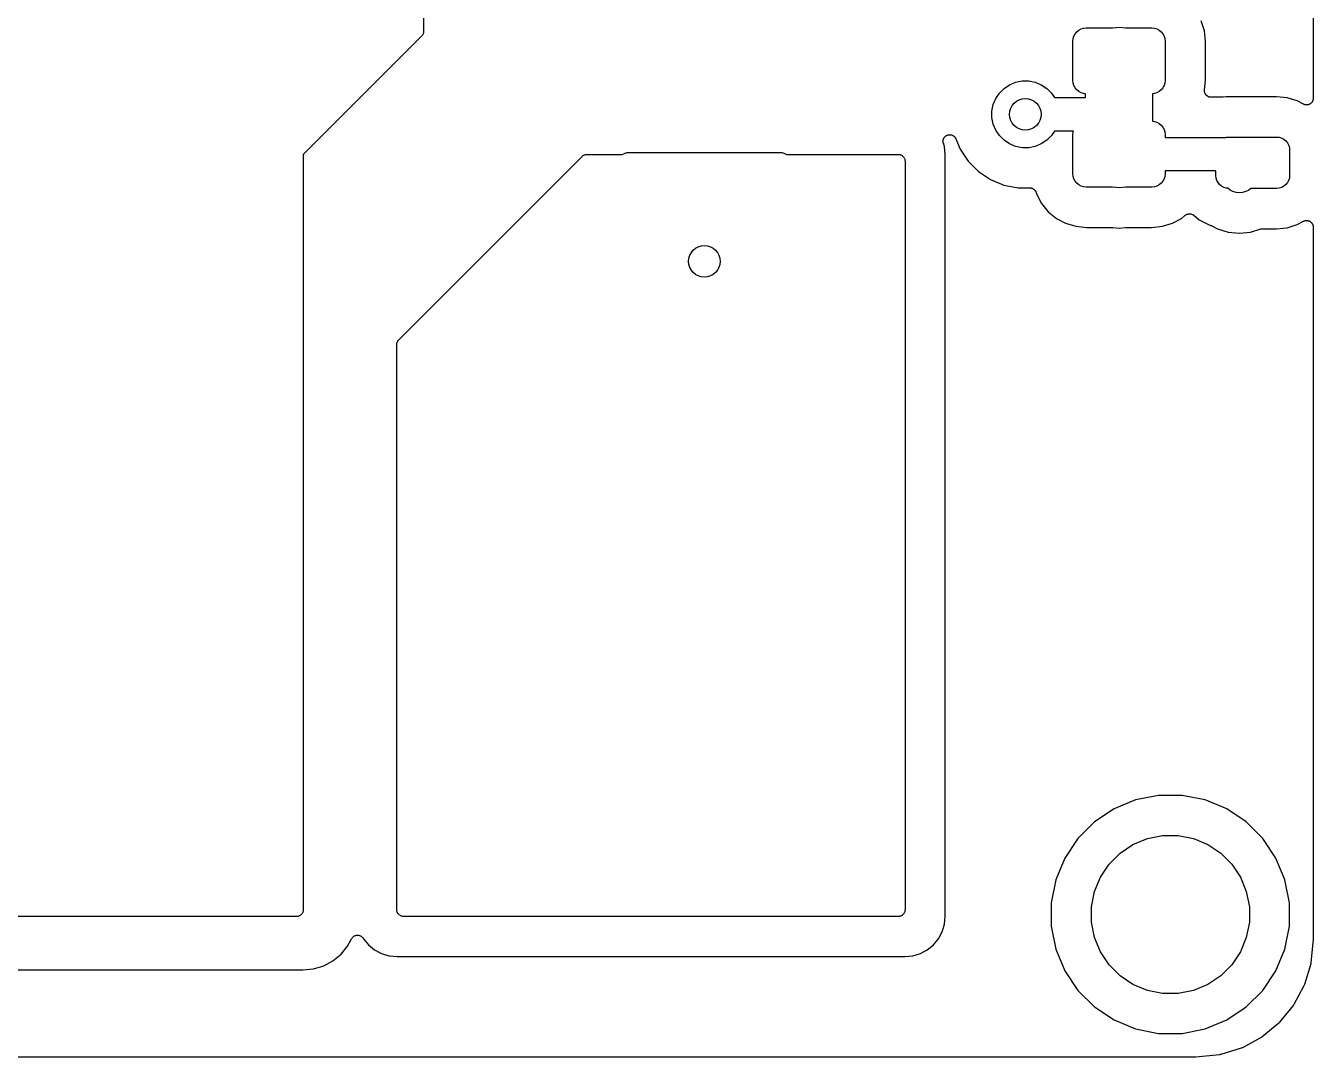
# Model space of a CAD drawing. Extents: x 122.4 to 185.8, y -118.8 to -64.3.
# Drawn here: x 161.35 to 185.81, y -118.75 to -99.15 of the extents above; entities that cross this region are included whole.
import ezdxf

# ---------------------------------------------------------------- set-up
doc = ezdxf.new("R2010")
doc.units = 0
doc.layers.add('BLACK', color=7, linetype='CONTINUOUS')

msp = doc.modelspace()

# ---------------------------------------------------------------- linework, layer by layer
at = {"layer": 'BLACK', "linetype": 'CONTINUOUS'}
for p, q in [((185.807, -66.5677), (185.807, -100.533)), ((168.91, -84.328), (168.91, -99.2614)), ((168.909, -99.2748), (168.907, -99.2865)), ((168.91, -99.2632), (168.909, -99.2748)), ((168.91, -99.2614), (168.91, -99.2618)), ((168.91, -99.2618), (168.91, -99.2618)), ((168.91, -99.2618), (168.91, -99.2619)), ((168.91, -99.2619), (168.91, -99.2632)), ((181.285, -99.3081), (181.316, -99.2702)), ((181.316, -99.2702), (181.354, -99.2391)), ((181.354, -99.2391), (181.397, -99.216)), ((181.397, -99.216), (181.444, -99.2018)), ((181.444, -99.2018), (181.493, -99.197)), ((181.493, -99.197), (181.991, -99.197)), ((181.991, -99.197), (181.994, -99.1962)), ((181.994, -99.1962), (182.118, -99.1839)), ((182.118, -99.1839), (182.242, -99.1962)), ((182.242, -99.1962), (182.245, -99.197)), ((182.245, -99.197), (182.743, -99.197)), ((182.743, -99.197), (182.792, -99.2018)), ((182.792, -99.2018), (182.839, -99.216)), ((182.839, -99.216), (182.882, -99.2391)), ((182.882, -99.2391), (182.92, -99.2702)), ((182.92, -99.2702), (182.951, -99.3081)), ((183.739, -99.2489), (183.681, -99.0583)), ((183.759, -99.4532), (183.739, -99.2489)), ((168.873, -99.3512), (166.628, -101.596)), ((168.88, -99.3421), (168.873, -99.3512)), ((168.888, -99.3331), (168.88, -99.3421)), ((168.889, -99.332), (168.888, -99.3326)), ((168.888, -99.3326), (168.888, -99.3331)), ((168.894, -99.3217), (168.889, -99.332)), ((168.9, -99.3114), (168.894, -99.3217)), ((168.904, -99.299), (168.9, -99.3102)), ((168.9, -99.3102), (168.9, -99.3108)), ((168.9, -99.3108), (168.9, -99.3114)), ((168.907, -99.2878), (168.904, -99.299)), ((168.907, -99.2865), (168.907, -99.2871)), ((168.907, -99.2871), (168.907, -99.2878)), ((181.243, -99.447), (181.248, -99.3982)), ((181.243, -100.197), (181.243, -99.447)), ((181.248, -99.3982), (181.262, -99.3513)), ((181.262, -99.3513), (181.285, -99.3081)), ((182.951, -99.3081), (182.974, -99.3513)), ((182.974, -99.3513), (182.988, -99.3982)), ((182.988, -99.3982), (182.993, -99.447)), ((182.993, -99.447), (182.993, -100.197)), ((183.759, -100.191), (183.759, -99.4532)), ((180.039, -100.275), (180.155, -100.227)), ((180.155, -100.227), (180.277, -100.203)), ((180.277, -100.203), (180.403, -100.203)), ((180.403, -100.203), (180.525, -100.227)), ((180.525, -100.227), (180.641, -100.275)), ((181.248, -100.246), (181.243, -100.197)), ((181.262, -100.293), (181.248, -100.246)), ((182.988, -100.246), (182.974, -100.293)), ((182.993, -100.197), (182.988, -100.246)), ((183.741, -100.375), (183.759, -100.191)), ((179.777, -100.537), (179.847, -100.433)), ((179.847, -100.433), (179.935, -100.345)), ((179.935, -100.345), (180.039, -100.275)), ((180.641, -100.275), (180.745, -100.345)), ((180.745, -100.345), (180.833, -100.433)), ((180.833, -100.433), (180.892, -100.52)), ((181.285, -100.336), (181.262, -100.293)), ((181.316, -100.374), (181.285, -100.336)), ((181.354, -100.405), (181.316, -100.374)), ((181.397, -100.428), (181.354, -100.405)), ((181.444, -100.442), (181.397, -100.428)), ((181.483, -100.446), (181.444, -100.442)), ((181.483, -100.52), (181.483, -100.446)), ((182.792, -100.442), (182.753, -100.446)), ((182.753, -100.446), (182.753, -100.97)), ((182.839, -100.428), (182.792, -100.442)), ((182.882, -100.405), (182.839, -100.428)), ((182.92, -100.374), (182.882, -100.405)), ((182.951, -100.336), (182.92, -100.374)), ((182.974, -100.293), (182.951, -100.336)), ((183.741, -100.381), (183.741, -100.375)), ((183.741, -100.387), (183.741, -100.381)), ((183.741, -100.393), (183.741, -100.387)), ((183.741, -100.4), (183.741, -100.393)), ((183.742, -100.406), (183.741, -100.4)), ((183.743, -100.411), (183.742, -100.406)), ((183.745, -100.418), (183.743, -100.411)), ((183.746, -100.424), (183.745, -100.418)), ((183.748, -100.43), (183.746, -100.424)), ((183.75, -100.435), (183.748, -100.43)), ((183.753, -100.441), (183.75, -100.435)), ((183.755, -100.447), (183.753, -100.441)), ((183.759, -100.452), (183.755, -100.447)), ((183.761, -100.457), (183.759, -100.452)), ((183.765, -100.462), (183.761, -100.457)), ((183.769, -100.468), (183.765, -100.462)), ((183.773, -100.472), (183.769, -100.468)), ((183.777, -100.476), (183.773, -100.472)), ((183.782, -100.481), (183.777, -100.476)), ((183.787, -100.485), (183.782, -100.481)), ((183.791, -100.489), (183.787, -100.485)), ((183.796, -100.492), (183.791, -100.489)), ((183.802, -100.495), (183.796, -100.492)), ((183.807, -100.499), (183.802, -100.495)), ((183.812, -100.501), (183.807, -100.499)), ((183.818, -100.504), (183.812, -100.501)), ((179.705, -100.775), (179.729, -100.653)), ((179.729, -100.653), (179.777, -100.537)), ((180.892, -100.52), (181.483, -100.52)), ((183.824, -100.506), (183.818, -100.504)), ((183.83, -100.509), (183.824, -100.506)), ((183.836, -100.51), (183.83, -100.509)), ((183.841, -100.512), (183.836, -100.51)), ((183.848, -100.512), (183.841, -100.512)), ((183.854, -100.514), (183.848, -100.512)), ((183.86, -100.514), (183.854, -100.514)), ((183.866, -100.514), (183.86, -100.514)), ((183.868, -100.514), (183.866, -100.514)), ((184.085, -100.514), (183.868, -100.514)), ((184.09, -100.514), (184.085, -100.514)), ((184.095, -100.514), (184.09, -100.514)), ((184.097, -100.514), (184.095, -100.514)), ((184.154, -100.508), (184.097, -100.514)), ((184.156, -100.508), (184.154, -100.508)), ((184.157, -100.508), (184.156, -100.508)), ((184.158, -100.508), (184.157, -100.508)), ((184.157, -100.508), (184.157, -100.508)), ((184.157, -100.508), (184.157, -100.508)), ((184.208, -100.503), (184.158, -100.508)), ((185.108, -100.503), (184.208, -100.503)), ((185.311, -100.523), (185.108, -100.503)), ((185.501, -100.581), (185.311, -100.523)), ((185.62, -100.645), (185.501, -100.581)), ((185.626, -100.647), (185.62, -100.645)), ((185.631, -100.65), (185.626, -100.647)), ((185.637, -100.652), (185.631, -100.65)), ((185.643, -100.654), (185.637, -100.652)), ((185.649, -100.655), (185.643, -100.654)), ((185.654, -100.657), (185.649, -100.655)), ((185.661, -100.658), (185.654, -100.657)), ((185.667, -100.659), (185.661, -100.658)), ((185.673, -100.659), (185.667, -100.659)), ((185.679, -100.66), (185.673, -100.659)), ((185.686, -100.659), (185.679, -100.66)), ((185.692, -100.659), (185.686, -100.659)), ((185.698, -100.658), (185.692, -100.659)), ((185.704, -100.657), (185.698, -100.658)), ((185.71, -100.655), (185.704, -100.657)), ((185.716, -100.654), (185.71, -100.655)), ((185.722, -100.652), (185.716, -100.654)), ((185.728, -100.65), (185.722, -100.652)), ((185.733, -100.647), (185.728, -100.65)), ((185.739, -100.645), (185.733, -100.647)), ((185.744, -100.642), (185.739, -100.645)), ((185.75, -100.639), (185.744, -100.642)), ((185.755, -100.635), (185.75, -100.639)), ((185.76, -100.631), (185.755, -100.635)), ((185.764, -100.627), (185.76, -100.631)), ((185.769, -100.623), (185.764, -100.627)), ((185.773, -100.618), (185.769, -100.623)), ((185.778, -100.614), (185.773, -100.618)), ((185.781, -100.609), (185.778, -100.614)), ((185.785, -100.604), (185.781, -100.609)), ((185.788, -100.599), (185.785, -100.604)), ((185.792, -100.593), (185.788, -100.599)), ((185.794, -100.588), (185.792, -100.593)), ((185.797, -100.583), (185.794, -100.588)), ((185.799, -100.576), (185.797, -100.583)), ((185.801, -100.57), (185.799, -100.576)), ((185.802, -100.565), (185.801, -100.57)), ((185.804, -100.559), (185.802, -100.565)), ((185.805, -100.552), (185.804, -100.559)), ((185.806, -100.546), (185.805, -100.552)), ((185.807, -100.534), (185.806, -100.54)), ((185.806, -100.54), (185.806, -100.546)), ((185.807, -100.533), (185.807, -100.534)), ((179.705, -100.901), (179.705, -100.775)), ((179.729, -101.023), (179.705, -100.901)), ((182.753, -100.97), (182.792, -100.974)), ((182.792, -100.974), (182.839, -100.988)), ((182.839, -100.988), (182.882, -101.011)), ((178.85, -101.237), (178.855, -101.234)), ((178.855, -101.234), (178.861, -101.232)), ((178.861, -101.232), (178.867, -101.23)), ((178.867, -101.23), (178.873, -101.229)), ((178.873, -101.229), (178.879, -101.227)), ((178.879, -101.227), (178.885, -101.226)), ((178.885, -101.226), (178.892, -101.225)), ((178.892, -101.225), (178.898, -101.225)), ((178.898, -101.225), (178.904, -101.225)), ((178.904, -101.225), (178.91, -101.225)), ((178.91, -101.225), (178.916, -101.225)), ((178.916, -101.225), (178.922, -101.227)), ((178.922, -101.227), (178.929, -101.227)), ((178.929, -101.227), (178.934, -101.229)), ((178.934, -101.229), (178.941, -101.23)), ((178.941, -101.23), (178.946, -101.233)), ((178.946, -101.233), (178.952, -101.234)), ((178.952, -101.234), (178.958, -101.237)), ((179.777, -101.139), (179.729, -101.023)), ((179.847, -101.243), (179.777, -101.139)), ((180.892, -101.155), (180.833, -101.243)), ((181.252, -101.155), (180.892, -101.155)), ((181.243, -101.219), (181.248, -101.17)), ((181.243, -101.969), (181.243, -101.219)), ((181.248, -101.17), (181.252, -101.155)), ((182.882, -101.011), (182.92, -101.042)), ((182.92, -101.042), (182.951, -101.08)), ((182.951, -101.08), (182.974, -101.123)), ((182.974, -101.123), (182.988, -101.17)), ((182.988, -101.17), (182.993, -101.219)), ((182.993, -101.219), (182.993, -101.276)), ((178.776, -101.35), (178.777, -101.344)), ((178.777, -101.356), (178.776, -101.35)), ((178.777, -101.338), (178.778, -101.332)), ((178.777, -101.344), (178.777, -101.338)), ((178.777, -101.362), (178.777, -101.356)), ((178.778, -101.369), (178.777, -101.362)), ((178.778, -101.332), (178.779, -101.325)), ((178.778, -101.375), (178.778, -101.369)), ((178.78, -101.381), (178.778, -101.375)), ((178.779, -101.325), (178.781, -101.319)), ((178.781, -101.387), (178.78, -101.381)), ((178.781, -101.319), (178.782, -101.313)), ((178.782, -101.388), (178.781, -101.387)), ((178.782, -101.313), (178.785, -101.308)), ((178.801, -101.451), (178.782, -101.388)), ((178.785, -101.308), (178.786, -101.302)), ((178.786, -101.302), (178.789, -101.296)), ((178.789, -101.296), (178.792, -101.291)), ((178.792, -101.291), (178.795, -101.285)), ((178.795, -101.285), (178.798, -101.28)), ((178.798, -101.28), (178.802, -101.275)), ((178.816, -101.606), (178.801, -101.451)), ((178.802, -101.275), (178.806, -101.27)), ((178.806, -101.27), (178.81, -101.266)), ((178.81, -101.266), (178.814, -101.261)), ((178.814, -101.261), (178.819, -101.257)), ((178.819, -101.257), (178.823, -101.253)), ((178.823, -101.253), (178.829, -101.249)), ((178.829, -101.249), (178.833, -101.245)), ((178.833, -101.245), (178.839, -101.243)), ((178.839, -101.243), (178.844, -101.239)), ((178.844, -101.239), (178.85, -101.237)), ((178.958, -101.237), (178.963, -101.24)), ((178.963, -101.24), (178.969, -101.243)), ((178.969, -101.243), (178.974, -101.246)), ((178.974, -101.246), (178.979, -101.25)), ((178.979, -101.25), (178.984, -101.254)), ((178.984, -101.254), (178.988, -101.258)), ((178.988, -101.258), (178.993, -101.262)), ((178.993, -101.262), (178.997, -101.267)), ((178.997, -101.267), (179.002, -101.271)), ((179.002, -101.271), (179.005, -101.276)), ((179.005, -101.276), (179.009, -101.281)), ((179.009, -101.281), (179.012, -101.287)), ((179.012, -101.287), (179.015, -101.292)), ((179.015, -101.292), (179.018, -101.298)), ((179.018, -101.298), (179.021, -101.303)), ((179.021, -101.303), (179.102, -101.5)), ((179.935, -101.331), (179.847, -101.243)), ((180.039, -101.401), (179.935, -101.331)), ((180.155, -101.449), (180.039, -101.401)), ((180.277, -101.473), (180.155, -101.449)), ((180.403, -101.473), (180.277, -101.473)), ((180.525, -101.449), (180.403, -101.473)), ((180.641, -101.401), (180.525, -101.449)), ((180.745, -101.331), (180.641, -101.401)), ((180.833, -101.243), (180.745, -101.331)), ((182.993, -101.276), (184.128, -101.276)), ((184.128, -101.276), (184.144, -101.275)), ((184.144, -101.275), (184.15, -101.276)), ((184.15, -101.276), (184.154, -101.274)), ((184.154, -101.274), (184.202, -101.269)), ((184.202, -101.269), (185.114, -101.269)), ((185.114, -101.269), (185.162, -101.274)), ((185.162, -101.274), (185.208, -101.288)), ((185.208, -101.288), (185.25, -101.311)), ((185.25, -101.311), (185.287, -101.341)), ((185.287, -101.341), (185.317, -101.378)), ((185.317, -101.378), (185.339, -101.42)), ((185.339, -101.42), (185.353, -101.466)), ((185.353, -101.466), (185.358, -101.513)), ((166.625, -101.6), (166.624, -101.606)), ((166.624, -101.606), (166.624, -115.951)), ((166.628, -101.596), (166.625, -101.6)), ((168.439, -105.119), (171.921, -101.637)), ((171.921, -101.637), (171.922, -101.636)), ((171.921, -101.637), (171.921, -101.637)), ((171.921, -101.637), (171.921, -101.637)), ((171.921, -101.637), (171.921, -101.637)), ((171.922, -101.636), (171.931, -101.629)), ((171.931, -101.629), (171.94, -101.621)), ((171.94, -101.621), (171.941, -101.621)), ((171.941, -101.62), (171.952, -101.615)), ((171.941, -101.621), (171.941, -101.62)), ((171.952, -101.615), (171.962, -101.61)), ((171.962, -101.61), (171.963, -101.609)), ((171.963, -101.609), (171.975, -101.606)), ((171.963, -101.609), (171.963, -101.609)), ((171.975, -101.606), (171.986, -101.602)), ((171.986, -101.602), (171.987, -101.602)), ((171.987, -101.602), (171.999, -101.601)), ((171.987, -101.602), (171.987, -101.602)), ((171.999, -101.601), (172.011, -101.6)), ((172.011, -101.6), (172.684, -101.6)), ((172.684, -101.6), (172.723, -101.579)), ((172.723, -101.579), (172.77, -101.565)), ((172.77, -101.565), (172.819, -101.56)), ((172.819, -101.56), (175.669, -101.56)), ((175.669, -101.56), (175.718, -101.565)), ((175.718, -101.565), (175.765, -101.579)), ((175.765, -101.579), (175.804, -101.6)), ((175.804, -101.6), (177.927, -101.6)), ((177.927, -101.6), (177.928, -101.6)), ((177.928, -101.6), (177.928, -101.6)), ((177.928, -101.6), (177.928, -101.6)), ((177.928, -101.6), (177.929, -101.6)), ((177.929, -101.6), (177.941, -101.601)), ((177.941, -101.601), (177.953, -101.603)), ((177.953, -101.603), (177.953, -101.603)), ((177.953, -101.603), (177.953, -101.603)), ((177.953, -101.603), (177.965, -101.606)), ((177.965, -101.606), (177.976, -101.61)), ((177.976, -101.61), (177.977, -101.61)), ((177.977, -101.61), (177.977, -101.61)), ((177.977, -101.61), (177.987, -101.616)), ((177.987, -101.616), (177.998, -101.622)), ((177.998, -101.622), (177.998, -101.622)), ((177.998, -101.622), (177.999, -101.622)), ((177.999, -101.622), (178.008, -101.63)), ((178.008, -101.63), (178.017, -101.638)), ((178.017, -101.638), (178.017, -101.638)), ((178.017, -101.638), (178.018, -101.638)), ((178.018, -101.638), (178.025, -101.647)), ((178.025, -101.647), (178.033, -101.657)), ((178.033, -101.657), (178.033, -101.657)), ((178.033, -101.657), (178.033, -101.657)), ((178.033, -101.657), (178.039, -101.668)), ((178.039, -101.668), (178.044, -101.679)), ((178.044, -101.679), (178.045, -101.679)), ((178.045, -101.679), (178.045, -101.679)), ((178.045, -101.679), (178.048, -101.691)), ((178.048, -101.691), (178.052, -101.702)), ((178.052, -101.702), (178.052, -101.703)), ((178.052, -101.703), (178.052, -101.703)), ((178.052, -101.703), (178.053, -101.715)), ((178.053, -101.715), (178.054, -101.727)), ((178.816, -116.072), (178.816, -101.606)), ((179.102, -101.5), (179.255, -101.729)), ((185.358, -101.513), (185.358, -102.001)), ((178.054, -101.727), (178.054, -115.951)), ((179.255, -101.729), (179.449, -101.923)), ((179.449, -101.923), (179.678, -102.076)), ((181.248, -102.018), (181.243, -101.969)), ((182.993, -101.969), (182.988, -102.018)), ((183.958, -101.911), (182.993, -101.911)), ((182.993, -101.911), (182.993, -101.969)), ((183.958, -102.001), (183.958, -101.911)), ((179.678, -102.076), (179.933, -102.181)), ((179.933, -102.181), (180.202, -102.235)), ((181.262, -102.065), (181.248, -102.018)), ((181.285, -102.108), (181.262, -102.065)), ((181.316, -102.146), (181.285, -102.108)), ((181.354, -102.177), (181.316, -102.146)), ((181.397, -102.2), (181.354, -102.177)), ((181.444, -102.214), (181.397, -102.2)), ((182.839, -102.2), (182.792, -102.214)), ((182.882, -102.177), (182.839, -102.2)), ((182.92, -102.146), (182.882, -102.177)), ((182.951, -102.108), (182.92, -102.146)), ((182.974, -102.065), (182.951, -102.108)), ((182.988, -102.018), (182.974, -102.065)), ((183.963, -102.048), (183.958, -102.001)), ((183.977, -102.094), (183.963, -102.048)), ((183.999, -102.136), (183.977, -102.094)), ((184.029, -102.173), (183.999, -102.136)), ((184.066, -102.203), (184.029, -102.173)), ((184.108, -102.226), (184.066, -102.203)), ((185.25, -102.203), (185.208, -102.226)), ((185.287, -102.173), (185.25, -102.203)), ((185.317, -102.136), (185.287, -102.173)), ((185.339, -102.094), (185.317, -102.136)), ((185.353, -102.048), (185.339, -102.094)), ((185.358, -102.001), (185.353, -102.048)), ((180.202, -102.235), (180.423, -102.235)), ((180.423, -102.235), (180.425, -102.235)), ((180.425, -102.235), (180.431, -102.236)), ((180.431, -102.236), (180.436, -102.236)), ((180.436, -102.236), (180.443, -102.237)), ((180.443, -102.237), (180.45, -102.238)), ((180.45, -102.238), (180.455, -102.239)), ((180.455, -102.239), (180.461, -102.241)), ((180.461, -102.241), (180.467, -102.243)), ((180.467, -102.243), (180.473, -102.245)), ((180.473, -102.245), (180.478, -102.248)), ((180.478, -102.248), (180.483, -102.25)), ((180.483, -102.25), (180.489, -102.254)), ((180.489, -102.254), (180.495, -102.257)), ((180.495, -102.257), (180.499, -102.261)), ((180.499, -102.261), (180.504, -102.264)), ((180.504, -102.264), (180.509, -102.269)), ((180.509, -102.269), (180.514, -102.273)), ((180.514, -102.273), (180.518, -102.278)), ((180.518, -102.278), (180.522, -102.282)), ((180.522, -102.282), (180.525, -102.287)), ((180.525, -102.287), (180.529, -102.292)), ((180.529, -102.292), (180.532, -102.298)), ((180.532, -102.298), (180.535, -102.302)), ((180.535, -102.302), (180.538, -102.308)), ((180.538, -102.308), (180.541, -102.314)), ((180.541, -102.314), (180.543, -102.32)), ((180.543, -102.32), (180.545, -102.325)), ((180.545, -102.325), (180.555, -102.358)), ((180.555, -102.358), (180.648, -102.533)), ((181.493, -102.219), (181.444, -102.214)), ((181.991, -102.219), (181.493, -102.219)), ((181.994, -102.22), (181.991, -102.219)), ((182.118, -102.232), (181.994, -102.22)), ((182.242, -102.22), (182.118, -102.232)), ((182.245, -102.219), (182.242, -102.22)), ((182.743, -102.219), (182.245, -102.219)), ((182.792, -102.214), (182.743, -102.219)), ((184.154, -102.24), (184.108, -102.226)), ((184.186, -102.243), (184.154, -102.24)), ((184.227, -102.276), (184.186, -102.243)), ((184.282, -102.306), (184.227, -102.276)), ((184.342, -102.324), (184.282, -102.306)), ((184.404, -102.33), (184.342, -102.324)), ((184.466, -102.324), (184.404, -102.33)), ((184.526, -102.306), (184.466, -102.324)), ((184.581, -102.276), (184.526, -102.306)), ((184.62, -102.245), (184.581, -102.276)), ((185.114, -102.245), (184.62, -102.245)), ((185.162, -102.24), (185.114, -102.245)), ((185.208, -102.226), (185.162, -102.24)), ((180.648, -102.533), (180.775, -102.687)), ((180.775, -102.687), (180.929, -102.814)), ((180.929, -102.814), (181.104, -102.907)), ((181.104, -102.907), (181.295, -102.965)), ((182.941, -102.965), (183.132, -102.907)), ((183.132, -102.907), (183.307, -102.814)), ((183.307, -102.814), (183.377, -102.756)), ((183.377, -102.756), (183.378, -102.756)), ((183.378, -102.756), (183.378, -102.755)), ((183.378, -102.755), (183.379, -102.755)), ((183.378, -102.756), (183.378, -102.756)), ((183.379, -102.755), (183.389, -102.748)), ((183.389, -102.748), (183.399, -102.742)), ((183.399, -102.742), (183.4, -102.741)), ((183.399, -102.742), (183.399, -102.742)), ((183.4, -102.741), (183.411, -102.737)), ((183.411, -102.737), (183.422, -102.732)), ((183.422, -102.732), (183.422, -102.732)), ((183.422, -102.732), (183.423, -102.732)), ((183.423, -102.732), (183.434, -102.73)), ((183.434, -102.73), (183.446, -102.728)), ((183.446, -102.728), (183.446, -102.728)), ((183.446, -102.728), (183.447, -102.728)), ((183.447, -102.728), (183.459, -102.728)), ((183.459, -102.728), (183.471, -102.728)), ((183.471, -102.728), (183.471, -102.728)), ((183.471, -102.728), (183.472, -102.728)), ((183.472, -102.728), (183.483, -102.73)), ((183.483, -102.73), (183.495, -102.733)), ((183.495, -102.733), (183.495, -102.733)), ((183.495, -102.733), (183.496, -102.733)), ((183.496, -102.733), (183.507, -102.738)), ((183.507, -102.738), (183.518, -102.742)), ((183.518, -102.742), (183.518, -102.742)), ((183.518, -102.742), (183.519, -102.743)), ((183.519, -102.743), (183.529, -102.749)), ((183.529, -102.749), (183.539, -102.756)), ((183.539, -102.756), (183.641, -102.84)), ((183.641, -102.84), (183.815, -102.933)), ((183.815, -102.933), (183.859, -102.947)), ((183.859, -102.947), (183.861, -102.947)), ((183.861, -102.947), (183.872, -102.952)), ((185.311, -102.991), (185.501, -102.933)), ((185.501, -102.933), (185.62, -102.869)), ((185.62, -102.869), (185.622, -102.869)), ((185.622, -102.869), (185.627, -102.866)), ((185.627, -102.866), (185.632, -102.864)), ((185.632, -102.864), (185.639, -102.862)), ((185.639, -102.862), (185.645, -102.859)), ((185.645, -102.859), (185.651, -102.858)), ((185.651, -102.858), (185.656, -102.857)), ((185.656, -102.857), (185.663, -102.856)), ((185.663, -102.856), (185.669, -102.855)), ((185.669, -102.855), (185.675, -102.855)), ((185.675, -102.855), (185.681, -102.854)), ((185.681, -102.854), (185.687, -102.855)), ((185.687, -102.855), (185.694, -102.855)), ((185.694, -102.855), (185.7, -102.856)), ((185.7, -102.856), (185.706, -102.857)), ((185.706, -102.857), (185.712, -102.859)), ((185.712, -102.859), (185.718, -102.86)), ((185.718, -102.86), (185.724, -102.863)), ((185.724, -102.863), (185.729, -102.864)), ((185.729, -102.864), (185.735, -102.867)), ((185.735, -102.867), (185.741, -102.87)), ((185.741, -102.87), (185.746, -102.873)), ((185.746, -102.873), (185.751, -102.876)), ((185.751, -102.876), (185.756, -102.88)), ((185.756, -102.88), (185.761, -102.884)), ((185.761, -102.884), (185.766, -102.888)), ((185.766, -102.888), (185.77, -102.892)), ((185.77, -102.892), (185.774, -102.897)), ((185.774, -102.897), (185.779, -102.902)), ((185.779, -102.902), (185.782, -102.907)), ((185.782, -102.907), (185.786, -102.911)), ((185.786, -102.911), (185.789, -102.917)), ((185.789, -102.917), (185.792, -102.922)), ((185.792, -102.922), (185.795, -102.928)), ((185.795, -102.928), (185.797, -102.933)), ((185.797, -102.933), (185.799, -102.939)), ((185.799, -102.939), (185.802, -102.945)), ((185.802, -102.945), (185.803, -102.951)), ((181.295, -102.965), (181.499, -102.985)), ((181.499, -102.985), (181.985, -102.985)), ((181.985, -102.985), (181.987, -102.985)), ((181.987, -102.985), (181.992, -102.986)), ((181.992, -102.986), (181.998, -102.986)), ((181.998, -102.986), (182.118, -102.998)), ((182.118, -102.998), (182.238, -102.986)), ((182.238, -102.986), (182.24, -102.986)), ((182.24, -102.986), (182.245, -102.986)), ((182.245, -102.986), (182.251, -102.985)), ((182.251, -102.985), (182.737, -102.985)), ((182.737, -102.985), (182.941, -102.965)), ((183.872, -102.952), (183.882, -102.956)), ((183.882, -102.956), (183.989, -103.013)), ((183.989, -103.013), (184.192, -103.075)), ((184.192, -103.075), (184.404, -103.096)), ((184.404, -103.096), (184.616, -103.075)), ((184.616, -103.075), (184.809, -103.016)), ((184.809, -103.016), (184.811, -103.016)), ((184.811, -103.016), (184.816, -103.015)), ((184.816, -103.015), (184.821, -103.013)), ((184.821, -103.013), (184.828, -103.013)), ((184.828, -103.013), (184.835, -103.011)), ((184.835, -103.011), (184.84, -103.011)), ((184.84, -103.011), (184.846, -103.011)), ((184.846, -103.011), (185.108, -103.011)), ((185.108, -103.011), (185.311, -102.991)), ((185.803, -102.951), (185.805, -102.957)), ((185.805, -102.957), (185.805, -102.963)), ((185.805, -102.963), (185.806, -102.97)), ((185.806, -102.97), (185.806, -102.976)), ((185.806, -102.976), (185.807, -102.981)), ((185.807, -102.981), (185.807, -116.495)), ((168.418, -105.148), (168.423, -105.138)), ((168.423, -105.138), (168.424, -105.137)), ((168.424, -105.137), (168.432, -105.128)), ((168.424, -105.137), (168.424, -105.137)), ((168.432, -105.128), (168.439, -105.119)), ((168.402, -105.207), (168.403, -105.195)), ((168.402, -105.208), (168.402, -105.207)), ((168.402, -105.209), (168.402, -105.208)), ((168.402, -105.208), (168.402, -105.208)), ((168.402, -105.208), (168.402, -105.208)), ((168.402, -115.951), (168.402, -105.209)), ((168.403, -105.195), (168.405, -105.184)), ((168.405, -105.182), (168.408, -105.171)), ((168.405, -105.183), (168.405, -105.182)), ((168.405, -105.184), (168.405, -105.183)), ((168.408, -105.171), (168.412, -105.16)), ((168.412, -105.159), (168.418, -105.148)), ((168.412, -105.16), (168.412, -105.159)), ((168.412, -105.159), (168.412, -105.159)), ((182.434, -113.865), (182.023, -114.035)), ((182.871, -113.778), (182.434, -113.865)), ((183.317, -113.778), (182.871, -113.778)), ((183.754, -113.865), (183.317, -113.778)), ((184.165, -114.035), (183.754, -113.865)), ((182.023, -114.035), (181.652, -114.283)), ((184.536, -114.283), (184.165, -114.035)), ((181.652, -114.283), (181.337, -114.598)), ((184.851, -114.598), (184.536, -114.283)), ((181.337, -114.598), (181.089, -114.969)), ((182.383, -114.711), (182.656, -114.598)), ((182.656, -114.598), (182.946, -114.54)), ((182.946, -114.54), (183.242, -114.54)), ((183.242, -114.54), (183.532, -114.598)), ((183.532, -114.598), (183.805, -114.711)), ((185.099, -114.969), (184.851, -114.598)), ((181.929, -115.084), (182.138, -114.875)), ((182.138, -114.875), (182.383, -114.711)), ((183.805, -114.711), (184.05, -114.875)), ((184.05, -114.875), (184.259, -115.084)), ((181.089, -114.969), (180.919, -115.38)), ((181.765, -115.329), (181.929, -115.084)), ((184.259, -115.084), (184.423, -115.329)), ((185.269, -115.38), (185.099, -114.969)), ((180.919, -115.38), (180.832, -115.817)), ((181.652, -115.602), (181.765, -115.329)), ((184.423, -115.329), (184.536, -115.602)), ((185.356, -115.817), (185.269, -115.38)), ((181.594, -115.892), (181.652, -115.602)), ((184.536, -115.602), (184.594, -115.892)), ((180.832, -115.817), (180.832, -116.263)), ((181.594, -116.188), (181.594, -115.892)), ((184.594, -115.892), (184.594, -116.188)), ((185.356, -116.263), (185.356, -115.817)), ((166.497, -116.078), (160.655, -116.078)), ((166.509, -116.077), (166.497, -116.078)), ((166.521, -116.076), (166.509, -116.077)), ((166.522, -116.076), (166.521, -116.076)), ((166.521, -116.076), (166.521, -116.076)), ((166.533, -116.072), (166.522, -116.076)), ((166.545, -116.069), (166.533, -116.072)), ((166.556, -116.063), (166.545, -116.068)), ((166.545, -116.068), (166.545, -116.069)), ((166.545, -116.069), (166.545, -116.069)), ((166.567, -116.057), (166.556, -116.063)), ((166.577, -116.049), (166.567, -116.057)), ((166.567, -116.057), (166.567, -116.057)), ((166.567, -116.057), (166.567, -116.057)), ((166.586, -116.042), (166.577, -116.049)), ((166.594, -116.032), (166.586, -116.041)), ((166.586, -116.041), (166.586, -116.041)), ((166.586, -116.041), (166.586, -116.042)), ((166.602, -116.023), (166.594, -116.032)), ((166.608, -116.011), (166.602, -116.022)), ((166.602, -116.022), (166.602, -116.022)), ((166.602, -116.022), (166.602, -116.023)), ((166.614, -116.001), (166.608, -116.011)), ((166.618, -115.989), (166.614, -116)), ((166.614, -116), (166.614, -116.001)), ((166.614, -116.001), (166.614, -116.001)), ((166.621, -115.977), (166.618, -115.989)), ((166.623, -115.965), (166.621, -115.977)), ((166.621, -115.977), (166.621, -115.977)), ((166.621, -115.977), (166.621, -115.977)), ((166.624, -115.953), (166.623, -115.965)), ((166.624, -115.951), (166.624, -115.952)), ((166.624, -115.952), (166.624, -115.952)), ((166.624, -115.952), (166.624, -115.952)), ((166.624, -115.952), (166.624, -115.953)), ((168.403, -115.963), (168.402, -115.951)), ((168.404, -115.975), (168.403, -115.963)), ((168.404, -115.976), (168.404, -115.975)), ((168.404, -115.975), (168.404, -115.975)), ((168.408, -115.987), (168.404, -115.976)), ((168.411, -115.999), (168.408, -115.987)), ((168.412, -115.999), (168.411, -115.999)), ((168.411, -115.999), (168.411, -115.999)), ((168.417, -116.01), (168.412, -115.999)), ((168.423, -116.021), (168.417, -116.01)), ((168.431, -116.031), (168.423, -116.021)), ((168.423, -116.021), (168.423, -116.021)), ((168.423, -116.021), (168.423, -116.021)), ((168.438, -116.04), (168.431, -116.031)), ((168.439, -116.04), (168.438, -116.04)), ((168.448, -116.048), (168.439, -116.04)), ((168.439, -116.04), (168.439, -116.04)), ((168.457, -116.056), (168.448, -116.048)), ((168.458, -116.056), (168.457, -116.056)), ((168.469, -116.062), (168.458, -116.056)), ((168.458, -116.056), (168.458, -116.056)), ((168.479, -116.068), (168.469, -116.062)), ((168.48, -116.068), (168.479, -116.068)), ((168.479, -116.068), (168.479, -116.068)), ((168.491, -116.072), (168.48, -116.068)), ((168.503, -116.075), (168.491, -116.072)), ((168.515, -116.077), (168.503, -116.075)), ((168.503, -116.075), (168.503, -116.075)), ((168.503, -116.075), (168.503, -116.075)), ((168.527, -116.078), (168.515, -116.077)), ((168.528, -116.078), (168.527, -116.078)), ((168.529, -116.078), (168.528, -116.078)), ((168.528, -116.078), (168.528, -116.078)), ((168.528, -116.078), (168.528, -116.078)), ((177.927, -116.078), (168.529, -116.078)), ((177.939, -116.077), (177.927, -116.078)), ((177.951, -116.076), (177.939, -116.077)), ((177.952, -116.076), (177.951, -116.076)), ((177.951, -116.076), (177.951, -116.076)), ((177.963, -116.072), (177.952, -116.076)), ((177.975, -116.069), (177.963, -116.072)), ((177.986, -116.063), (177.975, -116.068)), ((177.975, -116.068), (177.975, -116.069)), ((177.975, -116.069), (177.975, -116.069)), ((177.997, -116.057), (177.986, -116.063)), ((178.007, -116.049), (177.997, -116.057)), ((177.997, -116.057), (177.997, -116.057)), ((177.997, -116.057), (177.997, -116.057)), ((178.016, -116.042), (178.007, -116.049)), ((178.024, -116.032), (178.016, -116.041)), ((178.016, -116.041), (178.016, -116.041)), ((178.016, -116.041), (178.016, -116.042)), ((178.032, -116.023), (178.024, -116.032)), ((178.038, -116.011), (178.032, -116.022)), ((178.032, -116.022), (178.032, -116.022)), ((178.032, -116.022), (178.032, -116.023)), ((178.044, -116.001), (178.038, -116.011)), ((178.048, -115.989), (178.044, -116)), ((178.044, -116), (178.044, -116.001)), ((178.044, -116.001), (178.044, -116.001)), ((178.051, -115.977), (178.048, -115.989)), ((178.053, -115.965), (178.051, -115.977)), ((178.051, -115.977), (178.051, -115.977)), ((178.051, -115.977), (178.051, -115.977)), ((178.054, -115.953), (178.053, -115.965)), ((178.054, -115.951), (178.054, -115.952)), ((178.054, -115.952), (178.054, -115.952)), ((178.054, -115.952), (178.054, -115.952)), ((178.054, -115.952), (178.054, -115.953)), ((178.801, -116.227), (178.816, -116.072)), ((178.687, -116.501), (178.757, -116.369)), ((178.757, -116.369), (178.801, -116.227)), ((180.832, -116.263), (180.919, -116.7)), ((181.652, -116.478), (181.594, -116.188)), ((184.594, -116.188), (184.536, -116.478)), ((185.269, -116.7), (185.356, -116.263)), ((167.468, -116.642), (167.544, -116.5)), ((167.544, -116.5), (167.545, -116.499)), ((167.545, -116.498), (167.552, -116.488)), ((167.545, -116.499), (167.545, -116.498)), ((167.545, -116.499), (167.545, -116.499)), ((167.545, -116.499), (167.545, -116.499)), ((167.552, -116.488), (167.559, -116.478)), ((167.559, -116.478), (167.568, -116.469)), ((167.559, -116.478), (167.559, -116.478)), ((167.559, -116.478), (167.559, -116.478)), ((167.568, -116.469), (167.577, -116.461)), ((167.577, -116.461), (167.587, -116.454)), ((167.577, -116.461), (167.577, -116.461)), ((167.577, -116.461), (167.577, -116.461)), ((167.587, -116.454), (167.597, -116.447)), ((167.597, -116.447), (167.597, -116.447)), ((167.597, -116.447), (167.598, -116.447)), ((167.598, -116.447), (167.609, -116.442)), ((167.609, -116.442), (167.62, -116.438)), ((167.62, -116.438), (167.62, -116.438)), ((167.62, -116.438), (167.621, -116.438)), ((167.621, -116.438), (167.633, -116.436)), ((167.633, -116.436), (167.645, -116.433)), ((167.645, -116.433), (167.645, -116.433)), ((167.645, -116.433), (167.645, -116.433)), ((167.645, -116.433), (167.657, -116.433)), ((167.657, -116.433), (167.669, -116.433)), ((167.669, -116.433), (167.67, -116.433)), ((167.67, -116.433), (167.67, -116.433)), ((167.67, -116.433), (167.682, -116.436)), ((167.682, -116.436), (167.694, -116.438)), ((167.694, -116.438), (167.694, -116.438)), ((167.694, -116.438), (167.694, -116.438)), ((167.694, -116.438), (167.705, -116.443)), ((167.705, -116.443), (167.716, -116.448)), ((167.716, -116.448), (167.717, -116.448)), ((167.717, -116.448), (167.717, -116.448)), ((167.717, -116.448), (167.727, -116.455)), ((167.727, -116.455), (167.737, -116.462)), ((167.737, -116.462), (167.737, -116.462)), ((167.737, -116.462), (167.737, -116.462)), ((167.737, -116.462), (167.746, -116.471)), ((167.746, -116.471), (167.755, -116.479)), ((167.755, -116.479), (167.755, -116.479)), ((167.755, -116.479), (167.755, -116.48)), ((167.755, -116.48), (167.762, -116.49)), ((167.762, -116.49), (167.768, -116.5)), ((167.768, -116.5), (167.769, -116.501)), ((167.769, -116.501), (167.864, -116.616)), ((167.864, -116.616), (167.979, -116.711)), ((178.477, -116.711), (178.592, -116.616)), ((178.592, -116.616), (178.687, -116.501)), ((181.765, -116.751), (181.652, -116.478)), ((184.536, -116.478), (184.423, -116.751)), ((185.806, -116.508), (185.762, -116.957)), ((185.807, -116.497), (185.806, -116.502)), ((185.806, -116.502), (185.806, -116.508)), ((185.807, -116.495), (185.807, -116.497)), ((167.188, -116.922), (167.342, -116.796)), ((167.342, -116.796), (167.468, -116.642)), ((167.979, -116.711), (168.111, -116.781)), ((168.111, -116.781), (168.253, -116.825)), ((168.253, -116.825), (168.408, -116.84)), ((168.408, -116.84), (178.048, -116.84)), ((178.048, -116.84), (178.203, -116.825)), ((178.203, -116.825), (178.345, -116.781)), ((178.345, -116.781), (178.477, -116.711)), ((180.919, -116.7), (181.089, -117.111)), ((181.929, -116.996), (181.765, -116.751)), ((184.423, -116.751), (184.259, -116.996)), ((185.099, -117.111), (185.269, -116.7)), ((160.534, -117.094), (166.618, -117.094)), ((166.618, -117.094), (166.822, -117.074)), ((166.822, -117.074), (167.013, -117.016)), ((167.013, -117.016), (167.188, -116.922)), ((181.089, -117.111), (181.337, -117.482)), ((182.138, -117.205), (181.929, -116.996)), ((184.259, -116.996), (184.05, -117.205)), ((184.851, -117.482), (185.099, -117.111)), ((185.758, -116.981), (185.64, -117.37)), ((185.76, -116.97), (185.758, -116.981)), ((185.762, -116.958), (185.76, -116.97)), ((185.762, -116.957), (185.762, -116.958)), ((182.383, -117.369), (182.138, -117.205)), ((182.656, -117.482), (182.383, -117.369)), ((183.805, -117.369), (183.532, -117.482)), ((184.05, -117.205), (183.805, -117.369)), ((185.64, -117.372), (185.635, -117.382)), ((185.64, -117.37), (185.64, -117.372)), ((181.337, -117.482), (181.652, -117.797)), ((182.946, -117.54), (182.656, -117.482)), ((183.242, -117.54), (182.946, -117.54)), ((183.532, -117.482), (183.242, -117.54)), ((184.536, -117.797), (184.851, -117.482)), ((185.631, -117.393), (185.44, -117.752)), ((185.635, -117.382), (185.631, -117.393)), ((181.652, -117.797), (182.023, -118.045)), ((184.165, -118.045), (184.536, -117.797)), ((185.426, -117.772), (185.169, -118.087)), ((185.433, -117.763), (185.426, -117.772)), ((185.439, -117.753), (185.433, -117.763)), ((185.44, -117.752), (185.439, -117.753)), ((182.023, -118.045), (182.434, -118.215)), ((183.754, -118.215), (184.165, -118.045)), ((185.152, -118.105), (184.839, -118.364)), ((185.16, -118.096), (185.152, -118.105)), ((185.168, -118.088), (185.16, -118.096)), ((185.169, -118.087), (185.168, -118.088)), ((182.434, -118.215), (182.871, -118.302)), ((182.871, -118.302), (183.317, -118.302)), ((183.317, -118.302), (183.754, -118.215)), ((184.438, -118.58), (184.05, -118.7)), ((184.449, -118.576), (184.438, -118.58)), ((184.459, -118.572), (184.449, -118.576)), ((184.461, -118.571), (184.459, -118.572)), ((184.818, -118.377), (184.461, -118.571)), ((184.461, -118.571), (184.461, -118.571)), ((184.461, -118.571), (184.461, -118.571)), ((184.828, -118.371), (184.818, -118.377)), ((184.838, -118.365), (184.828, -118.371)), ((184.839, -118.364), (184.838, -118.365)), ((183.566, -118.753), (124.639, -118.753)), ((183.572, -118.752), (183.566, -118.753)), ((183.578, -118.752), (183.572, -118.752)), ((183.58, -118.752), (183.578, -118.752)), ((184.026, -118.705), (183.58, -118.752)), ((184.037, -118.703), (184.026, -118.705)), ((184.048, -118.701), (184.037, -118.703)), ((184.05, -118.7), (184.048, -118.701))]:
    msp.add_line(p, q, dxfattribs=at)
at = {"layer": 'BLACK'}
for centre in [(180.34, -100.838), (174.244, -103.632)]:
    msp.add_circle(centre, 0.3, dxfattribs=at)

doc.saveas('drawing.dxf')
